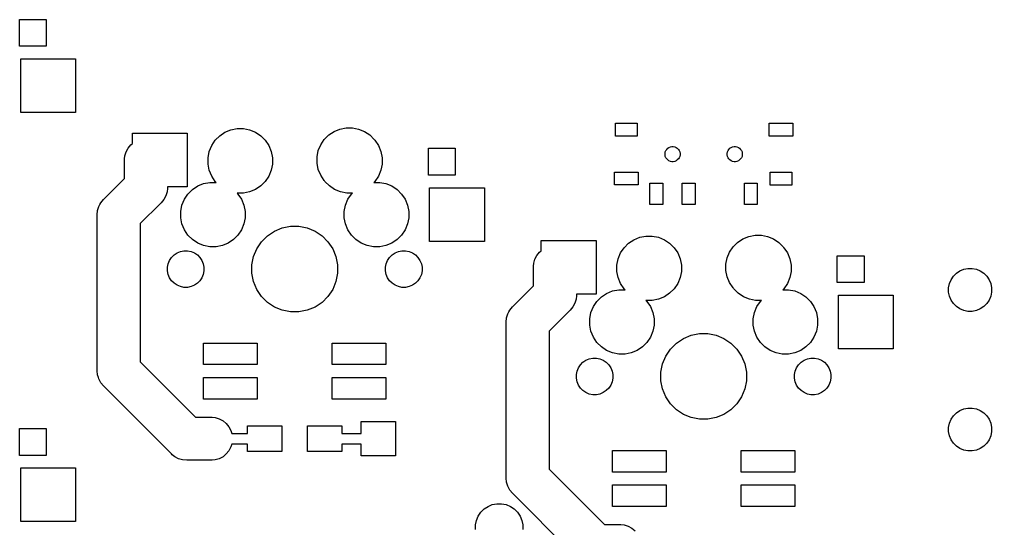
# Model space of a CAD drawing. Extents: x -9 to 124, y -88 to 15.
# Drawn here: x 63.38 to 108.66, y -10.08 to 13.62 of the extents above; entities that cross this region are included whole.
import ezdxf

# ---------------------------------------------------------------- set-up
doc = ezdxf.new("R2010")
doc.units = 0
doc.layers.add('BLACK', color=7, linetype='CONTINUOUS')

msp = doc.modelspace()

# ---------------------------------------------------------------- linework, layer by layer
at = {"layer": 'BLACK', "linetype": 'CONTINUOUS'}
for p, q in [((63.375, 12.375), (63.375, 13.625)), ((63.375, 13.625), (64.625, 13.625)), ((64.625, 13.625), (64.625, 12.375)), ((64.625, 12.375), (63.375, 12.375)), ((63.435, 9.29), (63.435, 11.79)), ((63.435, 11.79), (65.985, 11.79)), ((65.985, 11.79), (65.985, 9.29)), ((65.985, 9.29), (63.435, 9.29)), ((91.15, 8.195), (91.15, 8.795)), ((91.15, 8.795), (92.15, 8.795)), ((92.15, 8.795), (92.15, 8.195)), ((98.3, 8.195), (98.3, 8.795)), ((98.3, 8.795), (99.4, 8.795)), ((99.4, 8.795), (99.4, 8.195)), ((68.635, 7.85251), (68.635, 8.33)), ((68.635, 8.33), (71.185, 8.33)), ((71.185, 8.33), (71.185, 5.83)), ((72.4949, 7.99619), (72.7038, 8.20513)), ((72.7038, 8.20513), (72.9495, 8.36928)), ((72.9495, 8.36928), (73.2225, 8.48236)), ((73.2225, 8.48236), (73.5123, 8.54)), ((73.5123, 8.54), (73.8077, 8.54)), ((73.8077, 8.54), (74.0975, 8.48236)), ((74.0975, 8.48236), (74.3705, 8.36928)), ((74.3705, 8.36928), (74.6162, 8.20513)), ((74.6162, 8.20513), (74.8251, 7.99619)), ((77.5749, 8.03619), (77.7838, 8.24513)), ((77.7838, 8.24513), (78.0295, 8.40928)), ((78.0295, 8.40928), (78.3025, 8.52236)), ((78.3025, 8.52236), (78.5923, 8.58)), ((78.5923, 8.58), (78.8877, 8.58)), ((78.8877, 8.58), (79.1775, 8.52236)), ((79.1775, 8.52236), (79.4505, 8.40928)), ((79.4505, 8.40928), (79.6962, 8.24513)), ((79.6962, 8.24513), (79.9051, 8.03619)), ((92.15, 8.195), (91.15, 8.195)), ((99.4, 8.195), (98.3, 8.195)), ((68.4345, 7.63826), (68.5595, 7.79053)), ((68.5595, 7.79053), (68.635, 7.85251)), ((72.2176, 7.47753), (72.3307, 7.75052)), ((72.3307, 7.75052), (72.4949, 7.99619)), ((74.8251, 7.99619), (74.9893, 7.75052)), ((74.9893, 7.75052), (75.1024, 7.47753)), ((77.2976, 7.51753), (77.4107, 7.79052)), ((77.4107, 7.79052), (77.5749, 8.03619)), ((79.9051, 8.03619), (79.9253, 8.00606)), ((79.9253, 8.00606), (79.9351, 7.99619)), ((79.9351, 7.99619), (80.0993, 7.75052)), ((80.0993, 7.75052), (80.2124, 7.47753)), ((93.6979, 7.68855), (93.7655, 7.702)), ((93.7655, 7.702), (93.8345, 7.702)), ((93.8345, 7.702), (93.9021, 7.68855)), ((96.5979, 7.68855), (96.6655, 7.702)), ((96.6655, 7.702), (96.7345, 7.702)), ((96.7345, 7.702), (96.8021, 7.68855)), ((68.27, 7.12912), (68.2845, 7.27603)), ((68.2845, 7.27603), (68.3417, 7.46453)), ((68.3417, 7.46453), (68.4345, 7.63826)), ((72.16, 7.18774), (72.2176, 7.47753)), ((75.1024, 7.47753), (75.16, 7.18774)), ((77.24, 7.22774), (77.2976, 7.51753)), ((80.2124, 7.47753), (80.27, 7.18774)), ((82.425, 6.375), (82.425, 7.625)), ((82.425, 7.625), (83.675, 7.625)), ((83.675, 7.625), (83.675, 6.375)), ((93.45, 7.38647), (93.4634, 7.45409)), ((93.45, 7.31753), (93.45, 7.38647)), ((93.4634, 7.24991), (93.45, 7.31753)), ((93.4634, 7.45409), (93.4898, 7.51779)), ((93.4898, 7.18621), (93.4634, 7.24991)), ((93.4898, 7.51779), (93.5281, 7.57511)), ((93.5281, 7.57511), (93.5769, 7.62386)), ((93.5769, 7.62386), (93.6342, 7.66217)), ((93.6342, 7.66217), (93.6979, 7.68855)), ((93.9021, 7.68855), (93.9658, 7.66217)), ((93.9658, 7.66217), (94.0231, 7.62386)), ((94.0231, 7.62386), (94.0719, 7.57511)), ((94.0719, 7.57511), (94.1102, 7.51779)), ((94.1102, 7.51779), (94.1365, 7.45409)), ((94.1365, 7.24991), (94.1102, 7.18621)), ((94.1365, 7.45409), (94.15, 7.38647)), ((94.15, 7.31753), (94.1365, 7.24991)), ((94.15, 7.38647), (94.15, 7.31753)), ((96.35, 7.38647), (96.3635, 7.45409)), ((96.35, 7.31753), (96.35, 7.38647)), ((96.3635, 7.24991), (96.35, 7.31753)), ((96.3635, 7.45409), (96.3898, 7.51779)), ((96.3898, 7.18621), (96.3635, 7.24991)), ((96.3898, 7.51779), (96.4281, 7.57511)), ((96.4281, 7.57511), (96.4769, 7.62386)), ((96.4769, 7.62386), (96.5342, 7.66217)), ((96.5342, 7.66217), (96.5979, 7.68855)), ((96.8021, 7.68855), (96.8658, 7.66217)), ((96.8658, 7.66217), (96.9231, 7.62386)), ((96.9231, 7.62386), (96.9719, 7.57511)), ((96.9719, 7.57511), (97.0102, 7.51779)), ((97.0102, 7.51779), (97.0365, 7.45409)), ((97.0365, 7.24991), (97.0102, 7.18621)), ((97.0365, 7.45409), (97.05, 7.38647)), ((97.05, 7.31753), (97.0365, 7.24991)), ((97.05, 7.38647), (97.05, 7.31753)), ((68.27, 6.21421), (68.27, 7.12912)), ((72.16, 6.89226), (72.16, 7.18774)), ((72.2176, 6.60247), (72.16, 6.89226)), ((75.16, 6.89226), (75.1024, 6.60247)), ((75.16, 7.18774), (75.16, 6.89226)), ((77.24, 6.93226), (77.24, 7.22774)), ((77.2976, 6.64247), (77.24, 6.93226)), ((80.27, 6.89226), (80.2124, 6.60247)), ((80.27, 7.18774), (80.27, 6.89226)), ((93.5281, 7.12889), (93.4898, 7.18621)), ((93.5769, 7.08014), (93.5281, 7.12889)), ((93.6342, 7.04183), (93.5769, 7.08014)), ((93.6979, 7.01545), (93.6342, 7.04183)), ((93.7655, 7.002), (93.6979, 7.01545)), ((93.8345, 7.002), (93.7655, 7.002)), ((93.9021, 7.01545), (93.8345, 7.002)), ((93.9658, 7.04183), (93.9021, 7.01545)), ((94.0231, 7.08014), (93.9658, 7.04183)), ((94.0719, 7.12889), (94.0231, 7.08014)), ((94.1102, 7.18621), (94.0719, 7.12889)), ((96.4281, 7.12889), (96.3898, 7.18621)), ((96.4769, 7.08014), (96.4281, 7.12889)), ((96.5342, 7.04183), (96.4769, 7.08014)), ((96.5979, 7.01545), (96.5342, 7.04183)), ((96.6655, 7.002), (96.5979, 7.01545)), ((96.7345, 7.002), (96.6655, 7.002)), ((96.8021, 7.01545), (96.7345, 7.002)), ((96.8658, 7.04183), (96.8021, 7.01545)), ((96.9231, 7.08014), (96.8658, 7.04183)), ((96.9719, 7.12889), (96.9231, 7.08014)), ((97.0102, 7.18621), (96.9719, 7.12889)), ((72.3307, 6.32948), (72.2176, 6.60247)), ((75.1024, 6.60247), (74.9893, 6.32948)), ((77.4107, 6.36948), (77.2976, 6.64247)), ((77.5749, 6.12381), (77.4107, 6.36948)), ((80.2124, 6.60247), (80.0993, 6.32948)), ((83.675, 6.375), (82.425, 6.375)), ((91.1, 5.919), (91.1, 6.519)), ((91.1, 6.519), (92.2, 6.519)), ((92.2, 6.519), (92.2, 5.919)), ((98.35, 5.909), (98.35, 6.509)), ((98.35, 6.509), (99.35, 6.509)), ((99.35, 6.509), (99.35, 5.909)), ((67.3276, 5.27184), (68.27, 6.21421)), ((71.6795, 5.86928), (71.9525, 5.98236)), ((71.9525, 5.98236), (72.2423, 6.04)), ((72.2423, 6.04), (72.5377, 6.04)), ((72.4949, 6.08381), (72.3307, 6.32948)), ((72.5389, 6.03977), (72.4949, 6.08381)), ((72.5377, 6.04), (72.5389, 6.03977)), ((74.8251, 6.08381), (74.6162, 5.87487)), ((74.9893, 6.32948), (74.8251, 6.08381)), ((77.5847, 6.11394), (77.5749, 6.12381)), ((77.6049, 6.08381), (77.5847, 6.11394)), ((77.8138, 5.87487), (77.6049, 6.08381)), ((79.9351, 6.08381), (79.8913, 6.04)), ((79.8913, 6.04), (80.1577, 6.04)), ((80.0993, 6.32948), (79.9351, 6.08381)), ((80.1577, 6.04), (80.4475, 5.98236)), ((80.4475, 5.98236), (80.7205, 5.86928)), ((92.2, 5.919), (91.1, 5.919)), ((92.75, 5.002), (92.75, 6.002)), ((92.75, 6.002), (93.35, 6.002)), ((93.35, 6.002), (93.35, 5.002)), ((94.25, 5.002), (94.25, 6.002)), ((94.25, 6.002), (94.85, 6.002)), ((94.85, 6.002), (94.85, 5.002)), ((97.15, 5.002), (97.15, 6.002)), ((97.15, 6.002), (97.75, 6.002)), ((97.75, 6.002), (97.75, 5.002)), ((99.35, 5.909), (98.35, 5.909)), ((70.2555, 5.60397), (70.1983, 5.41547)), ((70.27, 5.75088), (70.2555, 5.60397)), ((70.2748, 5.8), (70.27, 5.75088)), ((70.27, 5.75088), (70.27, 5.75088)), ((71.185, 5.83), (70.2719, 5.83)), ((70.2719, 5.83), (70.2748, 5.8)), ((71.0607, 5.25052), (71.2249, 5.49619)), ((71.2249, 5.49619), (71.4338, 5.70513)), ((71.4338, 5.70513), (71.6795, 5.86928)), ((73.5123, 5.54), (73.5111, 5.54023)), ((73.5111, 5.54023), (73.5551, 5.49619)), ((73.8077, 5.54), (73.5123, 5.54)), ((73.5551, 5.49619), (73.7193, 5.25052)), ((74.0975, 5.59764), (73.8077, 5.54)), ((74.3705, 5.71072), (74.0975, 5.59764)), ((74.6162, 5.87487), (74.3705, 5.71072)), ((78.0595, 5.71072), (77.8138, 5.87487)), ((78.3325, 5.59764), (78.0595, 5.71072)), ((78.6223, 5.54), (78.3325, 5.59764)), ((78.8887, 5.54), (78.6223, 5.54)), ((78.6807, 5.25052), (78.8449, 5.49619)), ((78.8449, 5.49619), (78.8887, 5.54)), ((80.7205, 5.86928), (80.9662, 5.70513)), ((80.9662, 5.70513), (81.1751, 5.49619)), ((81.1751, 5.49619), (81.3393, 5.25052)), ((82.485, 3.29), (82.485, 5.79)), ((82.485, 5.79), (85.035, 5.79)), ((85.035, 5.79), (85.035, 3.29)), ((67.0717, 4.91453), (67.1184, 5.002)), ((67.1184, 5.002), (67.1645, 5.08826)), ((67.1645, 5.08826), (67.2895, 5.24053)), ((67.2895, 5.24053), (67.3276, 5.27184)), ((69.9424, 5.05816), (69, 4.11579)), ((69.9805, 5.08947), (69.9424, 5.05816)), ((70.1055, 5.24174), (69.9805, 5.08947)), ((70.1983, 5.41547), (70.1055, 5.24174)), ((70.9476, 4.97753), (71.0607, 5.25052)), ((73.7193, 5.25052), (73.8324, 4.97753)), ((78.5676, 4.97753), (78.6807, 5.25052)), ((81.3393, 5.25052), (81.4524, 4.97753)), ((93.35, 5.002), (92.75, 5.002)), ((94.85, 5.002), (94.25, 5.002)), ((97.75, 5.002), (97.15, 5.002)), ((66.9952, 4.53), (67.0145, 4.72603)), ((67, 4.48087), (66.9952, 4.53)), ((67.0145, 4.72603), (67.0717, 4.91453)), ((70.89, 4.68774), (70.9476, 4.97753)), ((70.89, 4.39226), (70.89, 4.68774)), ((73.8324, 4.97753), (73.89, 4.68774)), ((73.89, 4.68774), (73.89, 4.39226)), ((78.51, 4.68774), (78.5676, 4.97753)), ((78.51, 4.39226), (78.51, 4.68774)), ((81.4524, 4.97753), (81.51, 4.68774)), ((81.51, 4.68774), (81.51, 4.39226)), ((67, 1.85588), (67, 4.48087)), ((69, 4.11579), (69, -2.31716)), ((70.9476, 4.10247), (70.89, 4.39226)), ((71.0607, 3.82948), (70.9476, 4.10247)), ((73.8324, 4.10247), (73.7193, 3.82948)), ((73.89, 4.39226), (73.8324, 4.10247)), ((78.5676, 4.10247), (78.51, 4.39226)), ((78.6807, 3.82948), (78.5676, 4.10247)), ((81.4524, 4.10247), (81.3393, 3.82948)), ((81.51, 4.39226), (81.4524, 4.10247)), ((71.2249, 3.58381), (71.0607, 3.82948)), ((73.7193, 3.82948), (73.5551, 3.58381)), ((74.929, 3.54876), (75.2555, 3.76697)), ((75.2555, 3.76697), (75.6184, 3.91728)), ((75.6184, 3.91728), (76.0036, 3.9939)), ((76.0036, 3.9939), (76.3964, 3.9939)), ((76.3964, 3.9939), (76.7816, 3.91728)), ((76.7816, 3.91728), (77.1445, 3.76697)), ((77.1445, 3.76697), (77.471, 3.54876)), ((78.8449, 3.58381), (78.6807, 3.82948)), ((81.3393, 3.82948), (81.1751, 3.58381)), ((71.4338, 3.37487), (71.2249, 3.58381)), ((71.6795, 3.21072), (71.4338, 3.37487)), ((71.9525, 3.09764), (71.6795, 3.21072)), ((73.1005, 3.21072), (72.8275, 3.09764)), ((73.3462, 3.37487), (73.1005, 3.21072)), ((73.5551, 3.58381), (73.3462, 3.37487)), ((74.433, 2.94447), (74.6512, 3.27104)), ((74.6512, 3.27104), (74.929, 3.54876)), ((77.471, 3.54876), (77.7488, 3.27104)), ((77.7488, 3.27104), (77.967, 2.94447)), ((79.0538, 3.37487), (78.8449, 3.58381)), ((79.2995, 3.21072), (79.0538, 3.37487)), ((79.5725, 3.09764), (79.2995, 3.21072)), ((80.7205, 3.21072), (80.4475, 3.09764)), ((80.9662, 3.37487), (80.7205, 3.21072)), ((81.1751, 3.58381), (80.9662, 3.37487)), ((85.035, 3.29), (82.485, 3.29)), ((87.685, 2.85251), (87.685, 3.33)), ((87.685, 3.33), (90.235, 3.33)), ((90.235, 3.33), (90.235, 0.83)), ((91.5449, 2.99619), (91.7538, 3.20513)), ((91.7538, 3.20513), (91.9995, 3.36928)), ((91.9995, 3.36928), (92.2725, 3.48236)), ((92.2725, 3.48236), (92.5623, 3.54)), ((92.5623, 3.54), (92.8577, 3.54)), ((92.8577, 3.54), (93.1475, 3.48236)), ((93.1475, 3.48236), (93.4205, 3.36928)), ((93.4205, 3.36928), (93.6662, 3.20513)), ((93.6662, 3.20513), (93.8751, 2.99619)), ((96.6249, 3.03619), (96.8338, 3.24513)), ((96.8338, 3.24513), (97.0795, 3.40928)), ((97.0795, 3.40928), (97.3525, 3.52236)), ((97.3525, 3.52236), (97.6423, 3.58)), ((97.6423, 3.58), (97.9377, 3.58)), ((97.9377, 3.58), (98.2275, 3.52236)), ((98.2275, 3.52236), (98.5005, 3.40928)), ((98.5005, 3.40928), (98.7462, 3.24513)), ((98.7462, 3.24513), (98.9551, 3.03619)), ((70.5776, 2.66094), (70.7169, 2.75406)), ((70.7169, 2.75406), (70.8718, 2.8182)), ((70.8718, 2.8182), (71.0362, 2.8509)), ((71.0362, 2.8509), (71.2038, 2.8509)), ((71.2038, 2.8509), (71.3682, 2.8182)), ((71.3682, 2.8182), (71.5231, 2.75406)), ((71.5231, 2.75406), (71.6624, 2.66094)), ((72.2423, 3.04), (71.9525, 3.09764)), ((72.5377, 3.04), (72.2423, 3.04)), ((72.8275, 3.09764), (72.5377, 3.04)), ((74.2827, 2.5816), (74.433, 2.94447)), ((77.967, 2.94447), (78.1173, 2.5816)), ((79.8623, 3.04), (79.5725, 3.09764)), ((80.1577, 3.04), (79.8623, 3.04)), ((80.4475, 3.09764), (80.1577, 3.04)), ((80.7376, 2.66094), (80.8769, 2.75406)), ((80.8769, 2.75406), (81.0318, 2.8182)), ((81.0318, 2.8182), (81.1962, 2.8509)), ((81.1962, 2.8509), (81.3638, 2.8509)), ((81.3638, 2.8509), (81.5282, 2.8182)), ((81.5282, 2.8182), (81.6831, 2.75406)), ((81.6831, 2.75406), (81.8224, 2.66094)), ((87.4845, 2.63826), (87.6095, 2.79053)), ((87.6095, 2.79053), (87.685, 2.85251)), ((91.2676, 2.47753), (91.3807, 2.75052)), ((91.3807, 2.75052), (91.5449, 2.99619)), ((93.8751, 2.99619), (94.0393, 2.75052)), ((94.0393, 2.75052), (94.1524, 2.47753)), ((96.3476, 2.51753), (96.4607, 2.79052)), ((96.4607, 2.79052), (96.6249, 3.03619)), ((98.9551, 3.03619), (98.9753, 3.00606)), ((98.9753, 3.00606), (98.9851, 2.99619)), ((98.9851, 2.99619), (99.1493, 2.75052)), ((99.1493, 2.75052), (99.2624, 2.47753)), ((70.3018, 2.2482), (70.3659, 2.40305)), ((70.3659, 2.40305), (70.4591, 2.54242)), ((70.4591, 2.54242), (70.5776, 2.66094)), ((71.6624, 2.66094), (71.7809, 2.54242)), ((71.7809, 2.54242), (71.8741, 2.40305)), ((71.8741, 2.40305), (71.9382, 2.2482)), ((74.2061, 2.19638), (74.2827, 2.5816)), ((78.1173, 2.5816), (78.1939, 2.19638)), ((80.4618, 2.2482), (80.5259, 2.40305)), ((80.5259, 2.40305), (80.6191, 2.54242)), ((80.6191, 2.54242), (80.7376, 2.66094)), ((81.8224, 2.66094), (81.9409, 2.54242)), ((81.9409, 2.54242), (82.0341, 2.40305)), ((82.0341, 2.40305), (82.0982, 2.2482)), ((87.32, 2.12912), (87.3345, 2.27603)), ((87.3345, 2.27603), (87.3917, 2.46453)), ((87.3917, 2.46453), (87.4845, 2.63826)), ((91.21, 2.18774), (91.2676, 2.47753)), ((94.1524, 2.47753), (94.21, 2.18774)), ((96.29, 2.22774), (96.3476, 2.51753)), ((99.2624, 2.47753), (99.32, 2.18774)), ((101.475, 1.375), (101.475, 2.625)), ((101.475, 2.625), (102.725, 2.625)), ((102.725, 2.625), (102.725, 1.375)), ((67, 1.85587), (67, 1.85588)), ((67, -2.68225), (67, 1.85587)), ((70.2691, 2.08381), (70.3018, 2.2482)), ((70.2691, 1.91619), (70.2691, 2.08381)), ((70.3018, 1.7518), (70.2691, 1.91619)), ((71.9382, 2.2482), (71.9709, 2.08381)), ((71.9709, 1.91619), (71.9382, 1.7518)), ((71.9709, 2.08381), (71.9709, 1.91619)), ((74.2061, 1.80362), (74.2061, 2.19638)), ((78.1939, 2.19638), (78.1939, 1.80362)), ((80.4291, 2.08381), (80.4618, 2.2482)), ((80.4291, 1.91619), (80.4291, 2.08381)), ((80.4618, 1.7518), (80.4291, 1.91619)), ((82.0982, 2.2482), (82.1309, 2.08381)), ((82.1309, 1.91619), (82.0982, 1.7518)), ((82.1309, 2.08381), (82.1309, 1.91619)), ((87.32, 1.21421), (87.32, 2.12912)), ((91.21, 1.89226), (91.21, 2.18774)), ((91.2676, 1.60247), (91.21, 1.89226)), ((94.21, 1.89226), (94.1524, 1.60247)), ((94.21, 2.18774), (94.21, 1.89226)), ((96.29, 1.93226), (96.29, 2.22774)), ((96.3476, 1.64247), (96.29, 1.93226)), ((99.32, 1.89226), (99.2624, 1.60247)), ((99.32, 2.18774), (99.32, 1.89226)), ((107.025, 1.80675), (107.188, 1.91619)), ((107.188, 1.91619), (107.37, 1.99157)), ((107.37, 1.99157), (107.564, 2.03)), ((107.564, 2.03), (107.76, 2.03)), ((107.76, 2.03), (107.954, 1.99157)), ((107.954, 1.99157), (108.136, 1.91619)), ((108.136, 1.91619), (108.299, 1.80675)), ((70.3659, 1.59695), (70.3018, 1.7518)), ((70.4591, 1.45758), (70.3659, 1.59695)), ((70.5776, 1.33906), (70.4591, 1.45758)), ((71.7809, 1.45758), (71.6624, 1.33906)), ((71.8741, 1.59695), (71.7809, 1.45758)), ((71.9382, 1.7518), (71.8741, 1.59695)), ((74.2827, 1.4184), (74.2061, 1.80362)), ((74.433, 1.05553), (74.2827, 1.4184)), ((78.1173, 1.4184), (77.967, 1.05553)), ((78.1939, 1.80362), (78.1173, 1.4184)), ((80.5259, 1.59695), (80.4618, 1.7518)), ((80.6191, 1.45758), (80.5259, 1.59695)), ((80.7376, 1.33906), (80.6191, 1.45758)), ((81.9409, 1.45758), (81.8224, 1.33906)), ((82.0341, 1.59695), (81.9409, 1.45758)), ((82.0982, 1.7518), (82.0341, 1.59695)), ((91.3807, 1.32948), (91.2676, 1.60247)), ((94.1524, 1.60247), (94.0393, 1.32948)), ((96.4607, 1.36948), (96.3476, 1.64247)), ((96.6249, 1.12381), (96.4607, 1.36948)), ((99.2624, 1.60247), (99.1493, 1.32948)), ((102.725, 1.375), (101.475, 1.375)), ((106.7, 1.32169), (106.776, 1.50368)), ((106.776, 1.50368), (106.885, 1.66746)), ((106.885, 1.66746), (107.025, 1.80675)), ((108.299, 1.80675), (108.439, 1.66746)), ((108.439, 1.66746), (108.548, 1.50368)), ((108.548, 1.50368), (108.624, 1.32169)), ((70.7169, 1.24594), (70.5776, 1.33906)), ((70.8718, 1.1818), (70.7169, 1.24594)), ((71.0362, 1.1491), (70.8718, 1.1818)), ((71.2038, 1.1491), (71.0362, 1.1491)), ((71.3682, 1.1818), (71.2038, 1.1491)), ((71.5231, 1.24594), (71.3682, 1.1818)), ((71.6624, 1.33906), (71.5231, 1.24594)), ((74.6512, 0.72896), (74.433, 1.05553)), ((77.967, 1.05553), (77.7488, 0.72896)), ((80.8769, 1.24594), (80.7376, 1.33906)), ((81.0318, 1.1818), (80.8769, 1.24594)), ((81.1962, 1.1491), (81.0318, 1.1818)), ((81.3638, 1.1491), (81.1962, 1.1491)), ((81.5282, 1.1818), (81.3638, 1.1491)), ((81.6831, 1.24594), (81.5282, 1.1818)), ((81.8224, 1.33906), (81.6831, 1.24594)), ((86.3776, 0.27184), (87.32, 1.21421)), ((90.7295, 0.86928), (91.0025, 0.98236)), ((91.0025, 0.98236), (91.2923, 1.04)), ((91.2923, 1.04), (91.5877, 1.04)), ((91.5449, 1.08381), (91.3807, 1.32948)), ((91.5889, 1.03977), (91.5449, 1.08381)), ((91.5877, 1.04), (91.5889, 1.03977)), ((93.8751, 1.08381), (93.6662, 0.87487)), ((94.0393, 1.32948), (93.8751, 1.08381)), ((96.6347, 1.11394), (96.6249, 1.12381)), ((96.6549, 1.08381), (96.6347, 1.11394)), ((96.8638, 0.87487), (96.6549, 1.08381)), ((98.9851, 1.08381), (98.9413, 1.04)), ((98.9413, 1.04), (99.2077, 1.04)), ((99.1493, 1.32948), (98.9851, 1.08381)), ((99.2077, 1.04), (99.4975, 0.98236)), ((99.4975, 0.98236), (99.7705, 0.86928)), ((106.662, 1.12849), (106.7, 1.32169)), ((106.662, 0.93151), (106.662, 1.12849)), ((106.7, 0.73831), (106.662, 0.93151)), ((108.624, 1.32169), (108.662, 1.12849)), ((108.662, 0.93151), (108.624, 0.73831)), ((108.662, 1.12849), (108.662, 0.93151)), ((74.929, 0.45124), (74.6512, 0.72896)), ((77.7488, 0.72896), (77.471, 0.45124)), ((89.3055, 0.60397), (89.2483, 0.41546)), ((89.32, 0.75088), (89.3055, 0.60397)), ((89.3248, 0.8), (89.32, 0.75088)), ((89.32, 0.75088), (89.32, 0.75088)), ((90.235, 0.83), (89.3219, 0.83)), ((89.3219, 0.83), (89.3248, 0.8)), ((90.1107, 0.25052), (90.2749, 0.49619)), ((90.2749, 0.49619), (90.4838, 0.70513)), ((90.4838, 0.70513), (90.7295, 0.86928)), ((92.5623, 0.54), (92.5611, 0.54023)), ((92.5611, 0.54023), (92.6051, 0.49619)), ((92.8577, 0.54), (92.5623, 0.54)), ((92.6051, 0.49619), (92.7693, 0.25052)), ((93.1475, 0.59764), (92.8577, 0.54)), ((93.4205, 0.71072), (93.1475, 0.59764)), ((93.6662, 0.87487), (93.4205, 0.71072)), ((97.1095, 0.71072), (96.8638, 0.87487)), ((97.3825, 0.59764), (97.1095, 0.71072)), ((97.6723, 0.54), (97.3825, 0.59764)), ((97.9387, 0.54), (97.6723, 0.54)), ((97.7307, 0.25052), (97.8949, 0.49619)), ((97.8949, 0.49619), (97.9387, 0.54)), ((99.7705, 0.86928), (100.016, 0.70513)), ((100.016, 0.70513), (100.225, 0.49619)), ((100.225, 0.49619), (100.389, 0.25052)), ((101.535, -1.71), (101.535, 0.79)), ((101.535, 0.79), (104.085, 0.79)), ((104.085, 0.79), (104.085, -1.71)), ((106.776, 0.55632), (106.7, 0.73831)), ((106.885, 0.39254), (106.776, 0.55632)), ((108.548, 0.55632), (108.439, 0.39254)), ((108.624, 0.73831), (108.548, 0.55632)), ((75.2555, 0.23303), (74.929, 0.45124)), ((75.6184, 0.08272), (75.2555, 0.23303)), ((76.0036, 0.0061), (75.6184, 0.08272)), ((76.3964, 0.0061), (76.0036, 0.0061)), ((76.7816, 0.08272), (76.3964, 0.0061)), ((77.1445, 0.23303), (76.7816, 0.08272)), ((77.471, 0.45124), (77.1445, 0.23303)), ((86.1217, -0.08547), (86.1706, 0.0061)), ((86.1706, 0.0061), (86.2145, 0.08826)), ((86.2145, 0.08826), (86.3395, 0.24053)), ((86.3395, 0.24053), (86.3776, 0.27184)), ((88.9924, 0.05815), (88.05, -0.88421)), ((89.0305, 0.08947), (88.9924, 0.05815)), ((89.1555, 0.24174), (89.0305, 0.08947)), ((89.2483, 0.41546), (89.1555, 0.24174)), ((89.9976, -0.02247), (90.1107, 0.25052)), ((92.7693, 0.25052), (92.8824, -0.02247)), ((97.6176, -0.02247), (97.7307, 0.25052)), ((100.389, 0.25052), (100.502, -0.02247)), ((107.025, 0.25325), (106.885, 0.39254)), ((107.188, 0.14381), (107.025, 0.25325)), ((107.37, 0.06843), (107.188, 0.14381)), ((107.564, 0.03), (107.37, 0.06843)), ((107.76, 0.03), (107.564, 0.03)), ((107.954, 0.06843), (107.76, 0.03)), ((108.136, 0.14381), (107.954, 0.06843)), ((108.299, 0.25325), (108.136, 0.14381)), ((108.439, 0.39254), (108.299, 0.25325)), ((86.0452, -0.47), (86.0645, -0.27397)), ((86.0645, -0.27397), (86.1217, -0.08547)), ((89.94, -0.31226), (89.9976, -0.02247)), ((89.94, -0.60774), (89.94, -0.31226)), ((92.8824, -0.02247), (92.94, -0.31226)), ((92.94, -0.31226), (92.94, -0.60774)), ((97.56, -0.31226), (97.6176, -0.02247)), ((97.56, -0.60774), (97.56, -0.31226)), ((100.502, -0.02247), (100.56, -0.31226)), ((100.56, -0.31226), (100.56, -0.60774)), ((86.05, -0.51913), (86.0452, -0.47)), ((86.05, -3.14412), (86.05, -0.51913)), ((88.05, -0.88421), (88.05, -7.31716)), ((89.9976, -0.89753), (89.94, -0.60774)), ((90.1107, -1.17052), (89.9976, -0.89753)), ((92.8824, -0.89753), (92.7693, -1.17052)), ((92.94, -0.60774), (92.8824, -0.89753)), ((97.6176, -0.89753), (97.56, -0.60774)), ((97.7307, -1.17052), (97.6176, -0.89753)), ((100.502, -0.89753), (100.389, -1.17052)), ((100.56, -0.60774), (100.502, -0.89753)), ((90.2749, -1.41619), (90.1107, -1.17052)), ((92.7693, -1.17052), (92.6051, -1.41619)), ((93.979, -1.45124), (94.3055, -1.23303)), ((94.3055, -1.23303), (94.6684, -1.08272)), ((94.6684, -1.08272), (95.0536, -1.0061)), ((95.0536, -1.0061), (95.4464, -1.0061)), ((95.4464, -1.0061), (95.8316, -1.08272)), ((95.8316, -1.08272), (96.1945, -1.23303)), ((96.1945, -1.23303), (96.521, -1.45124)), ((97.8949, -1.41619), (97.7307, -1.17052)), ((100.389, -1.17052), (100.225, -1.41619)), ((71.95, -2.45), (71.95, -1.45)), ((71.95, -1.45), (74.45, -1.45)), ((74.45, -1.45), (74.45, -2.45)), ((77.95, -2.45), (77.95, -1.45)), ((77.95, -1.45), (80.45, -1.45)), ((80.45, -1.45), (80.45, -2.45)), ((90.4838, -1.62513), (90.2749, -1.41619)), ((90.7295, -1.78928), (90.4838, -1.62513)), ((91.0025, -1.90236), (90.7295, -1.78928)), ((92.1505, -1.78928), (91.8775, -1.90236)), ((92.3962, -1.62513), (92.1505, -1.78928)), ((92.6051, -1.41619), (92.3962, -1.62513)), ((93.483, -2.05553), (93.7012, -1.72896)), ((93.7012, -1.72896), (93.979, -1.45124)), ((96.521, -1.45124), (96.7988, -1.72896)), ((96.7988, -1.72896), (97.017, -2.05553)), ((98.1038, -1.62513), (97.8949, -1.41619)), ((98.3495, -1.78928), (98.1038, -1.62513)), ((98.6225, -1.90236), (98.3495, -1.78928)), ((99.7705, -1.78928), (99.4975, -1.90236)), ((100.016, -1.62513), (99.7705, -1.78928)), ((100.225, -1.41619), (100.016, -1.62513)), ((104.085, -1.71), (101.535, -1.71)), ((89.6276, -2.33906), (89.7669, -2.24594)), ((89.7669, -2.24594), (89.9218, -2.1818)), ((89.9218, -2.1818), (90.0862, -2.1491)), ((90.0862, -2.1491), (90.2538, -2.1491)), ((90.2538, -2.1491), (90.4182, -2.1818)), ((90.4182, -2.1818), (90.5731, -2.24594)), ((90.5731, -2.24594), (90.7124, -2.33906)), ((91.2923, -1.96), (91.0025, -1.90236)), ((91.5877, -1.96), (91.2923, -1.96)), ((91.8775, -1.90236), (91.5877, -1.96)), ((93.3327, -2.4184), (93.483, -2.05553)), ((97.017, -2.05553), (97.1673, -2.4184)), ((98.9123, -1.96), (98.6225, -1.90236)), ((99.2077, -1.96), (98.9123, -1.96)), ((99.4975, -1.90236), (99.2077, -1.96)), ((99.7876, -2.33906), (99.9269, -2.24594)), ((99.9269, -2.24594), (100.082, -2.1818)), ((100.082, -2.1818), (100.246, -2.1491)), ((100.246, -2.1491), (100.414, -2.1491)), ((100.414, -2.1491), (100.578, -2.1818)), ((100.578, -2.1818), (100.733, -2.24594)), ((100.733, -2.24594), (100.872, -2.33906)), ((66.9952, -2.73137), (67, -2.68225)), ((69, -2.31716), (71.5828, -4.9)), ((74.45, -2.45), (71.95, -2.45)), ((80.45, -2.45), (77.95, -2.45)), ((89.3518, -2.7518), (89.4159, -2.59695)), ((89.4159, -2.59695), (89.5091, -2.45758)), ((89.5091, -2.45758), (89.6276, -2.33906)), ((90.7124, -2.33906), (90.8309, -2.45758)), ((90.8309, -2.45758), (90.9241, -2.59695)), ((90.9241, -2.59695), (90.9882, -2.7518)), ((93.2561, -2.80362), (93.3327, -2.4184)), ((97.1673, -2.4184), (97.2439, -2.80362)), ((99.5118, -2.7518), (99.5759, -2.59695)), ((99.5759, -2.59695), (99.6691, -2.45758)), ((99.6691, -2.45758), (99.7876, -2.33906)), ((100.872, -2.33906), (100.991, -2.45758)), ((100.991, -2.45758), (101.084, -2.59695)), ((101.084, -2.59695), (101.148, -2.7518)), ((67.0145, -2.9274), (66.9952, -2.73137)), ((67.0517, -3.05), (67.0145, -2.9274)), ((67.0717, -3.1159), (67.0517, -3.05)), ((67.1645, -3.28963), (67.0717, -3.1159)), ((71.95, -4.05), (71.95, -3.05)), ((71.95, -3.05), (74.45, -3.05)), ((74.45, -3.05), (74.45, -4.05)), ((77.95, -4.05), (77.95, -3.05)), ((77.95, -3.05), (80.45, -3.05)), ((80.45, -3.05), (80.45, -4.05)), ((86.05, -3.14413), (86.05, -3.14412)), ((86.05, -7.68225), (86.05, -3.14413)), ((89.3191, -2.91619), (89.3518, -2.7518)), ((89.3191, -3.08381), (89.3191, -2.91619)), ((89.3518, -3.2482), (89.3191, -3.08381)), ((90.9882, -2.7518), (91.0209, -2.91619)), ((91.0209, -3.08381), (90.9882, -3.2482)), ((91.0209, -2.91619), (91.0209, -3.08381)), ((93.2561, -3.19638), (93.2561, -2.80362)), ((97.2439, -2.80362), (97.2439, -3.19638)), ((99.4791, -2.91619), (99.5118, -2.7518)), ((99.4791, -3.08381), (99.4791, -2.91619)), ((99.5118, -3.2482), (99.4791, -3.08381)), ((101.148, -2.7518), (101.181, -2.91619)), ((101.181, -3.08381), (101.148, -3.2482)), ((101.181, -2.91619), (101.181, -3.08381)), ((67.2895, -3.4419), (67.1645, -3.28963)), ((67.3276, -3.47322), (67.2895, -3.4419)), ((70.4268, -6.57237), (67.3276, -3.47322)), ((89.4159, -3.40305), (89.3518, -3.2482)), ((89.5091, -3.54242), (89.4159, -3.40305)), ((89.6276, -3.66094), (89.5091, -3.54242)), ((90.8309, -3.54242), (90.7124, -3.66094)), ((90.9241, -3.40305), (90.8309, -3.54242)), ((90.9882, -3.2482), (90.9241, -3.40305)), ((93.3327, -3.5816), (93.2561, -3.19638)), ((93.483, -3.94447), (93.3327, -3.5816)), ((97.1673, -3.5816), (97.017, -3.94447)), ((97.2439, -3.19638), (97.1673, -3.5816)), ((99.5759, -3.40305), (99.5118, -3.2482)), ((99.6691, -3.54242), (99.5759, -3.40305)), ((99.7876, -3.66094), (99.6691, -3.54242)), ((100.991, -3.54242), (100.872, -3.66094)), ((101.084, -3.40305), (100.991, -3.54242)), ((101.148, -3.2482), (101.084, -3.40305)), ((74.45, -4.05), (71.95, -4.05)), ((80.45, -4.05), (77.95, -4.05)), ((89.7669, -3.75406), (89.6276, -3.66094)), ((89.9218, -3.8182), (89.7669, -3.75406)), ((90.0862, -3.8509), (89.9218, -3.8182)), ((90.2538, -3.8509), (90.0862, -3.8509)), ((90.4182, -3.8182), (90.2538, -3.8509)), ((90.5731, -3.75406), (90.4182, -3.8182)), ((90.7124, -3.66094), (90.5731, -3.75406)), ((93.7012, -4.27104), (93.483, -3.94447)), ((97.017, -3.94447), (96.7988, -4.27104)), ((99.9269, -3.75406), (99.7876, -3.66094)), ((100.082, -3.8182), (99.9269, -3.75406)), ((100.246, -3.8509), (100.082, -3.8182)), ((100.414, -3.8509), (100.246, -3.8509)), ((100.578, -3.8182), (100.414, -3.8509)), ((100.733, -3.75406), (100.578, -3.8182)), ((100.872, -3.66094), (100.733, -3.75406)), ((93.979, -4.54876), (93.7012, -4.27104)), ((96.7988, -4.27104), (96.521, -4.54876)), ((107.188, -4.58381), (107.37, -4.50843)), ((107.37, -4.50843), (107.564, -4.47)), ((107.564, -4.47), (107.76, -4.47)), ((107.76, -4.47), (107.954, -4.50843)), ((107.954, -4.50843), (108.136, -4.58381)), ((71.5828, -4.9), (72.3491, -4.9)), ((72.3491, -4.9), (72.496, -4.91447)), ((72.496, -4.91447), (72.6845, -4.97165)), ((72.6845, -4.97165), (72.8583, -5.06451)), ((94.3055, -4.76697), (93.979, -4.54876)), ((94.6684, -4.91728), (94.3055, -4.76697)), ((95.0536, -4.9939), (94.6684, -4.91728)), ((95.8316, -4.91728), (95.4464, -4.9939)), ((96.1945, -4.76697), (95.8316, -4.91728)), ((96.521, -4.54876), (96.1945, -4.76697)), ((106.776, -4.99632), (106.885, -4.83254)), ((106.885, -4.83254), (107.025, -4.69325)), ((107.025, -4.69325), (107.188, -4.58381)), ((108.136, -4.58381), (108.299, -4.69325)), ((108.299, -4.69325), (108.439, -4.83254)), ((108.439, -4.83254), (108.548, -4.99632)), ((63.375, -6.675), (63.375, -5.425)), ((63.375, -5.425), (64.625, -5.425)), ((64.625, -5.425), (64.625, -6.675)), ((72.8583, -5.06451), (73.0105, -5.18947)), ((73.0105, -5.18947), (73.1355, -5.34174)), ((73.1355, -5.34174), (73.2283, -5.51546)), ((74, -5.65), (74, -5.3)), ((74, -5.3), (75.6, -5.3)), ((75.6, -5.3), (75.6, -6.5)), ((76.8, -6.5), (76.8, -5.3)), ((76.8, -5.3), (78.4, -5.3)), ((78.4, -5.3), (78.4, -5.65)), ((79.3, -5.65), (79.3, -5.1)), ((79.3, -5.1), (80.9, -5.1)), ((80.9, -5.1), (80.9, -6.7)), ((95.4464, -4.9939), (95.0536, -4.9939)), ((106.662, -5.37151), (106.7, -5.17831)), ((106.662, -5.56849), (106.662, -5.37151)), ((106.7, -5.17831), (106.776, -4.99632)), ((108.548, -4.99632), (108.624, -5.17831)), ((108.624, -5.17831), (108.662, -5.37151)), ((108.662, -5.37151), (108.662, -5.56849)), ((73.2283, -5.51546), (73.2692, -5.65)), ((73.2692, -5.65), (74, -5.65)), ((78.4, -5.65), (79.3, -5.65)), ((106.7, -5.76169), (106.662, -5.56849)), ((106.776, -5.94368), (106.7, -5.76169)), ((108.624, -5.76169), (108.548, -5.94368)), ((108.662, -5.56849), (108.624, -5.76169)), ((73.2283, -6.28453), (73.1355, -6.45826)), ((73.2692, -6.15), (73.2283, -6.28453)), ((74, -6.15), (73.2692, -6.15)), ((74, -6.5), (74, -6.15)), ((79.3, -6.15), (78.4, -6.15)), ((78.4, -6.15), (78.4, -6.5)), ((79.3, -6.7), (79.3, -6.15)), ((106.885, -6.10746), (106.776, -5.94368)), ((107.025, -6.24675), (106.885, -6.10746)), ((107.188, -6.35619), (107.025, -6.24675)), ((108.299, -6.24675), (108.136, -6.35619)), ((108.439, -6.10746), (108.299, -6.24675)), ((108.548, -5.94368), (108.439, -6.10746)), ((64.625, -6.675), (63.375, -6.675)), ((70.4581, -6.61053), (70.4268, -6.57237)), ((70.4963, -6.64184), (70.4581, -6.61053)), ((70.6104, -6.73549), (70.4963, -6.64184)), ((70.7841, -6.82835), (70.6104, -6.73549)), ((72.8583, -6.73549), (72.6845, -6.82835)), ((73.0105, -6.61053), (72.8583, -6.73549)), ((73.1355, -6.45826), (73.0105, -6.61053)), ((75.6, -6.5), (74, -6.5)), ((78.4, -6.5), (76.8, -6.5)), ((80.9, -6.7), (79.3, -6.7)), ((91, -7.45), (91, -6.45)), ((91, -6.45), (93.5, -6.45)), ((93.5, -6.45), (93.5, -7.45)), ((97, -7.45), (97, -6.45)), ((97, -6.45), (99.5, -6.45)), ((99.5, -6.45), (99.5, -7.45)), ((107.37, -6.43157), (107.188, -6.35619)), ((107.564, -6.47), (107.37, -6.43157)), ((107.76, -6.47), (107.564, -6.47)), ((107.954, -6.43157), (107.76, -6.47)), ((108.136, -6.35619), (107.954, -6.43157)), ((70.9726, -6.88553), (70.7841, -6.82835)), ((71.1686, -6.90484), (70.9726, -6.88553)), ((71.2177, -6.9), (71.1686, -6.90484)), ((72.3491, -6.9), (71.2177, -6.9)), ((72.496, -6.88553), (72.3491, -6.9)), ((72.6845, -6.82835), (72.496, -6.88553)), ((63.435, -9.76), (63.435, -7.26)), ((63.435, -7.26), (65.985, -7.26)), ((65.985, -7.26), (65.985, -9.76)), ((86.0452, -7.73137), (86.05, -7.68225)), ((88.05, -7.31716), (90.6328, -9.9)), ((93.5, -7.45), (91, -7.45)), ((99.5, -7.45), (97, -7.45)), ((86.0645, -7.9274), (86.0452, -7.73137)), ((86.1217, -8.1159), (86.0645, -7.9274)), ((86.2145, -8.28963), (86.1217, -8.1159)), ((91, -9.05), (91, -8.05)), ((91, -8.05), (93.5, -8.05)), ((93.5, -8.05), (93.5, -9.05)), ((97, -9.05), (97, -8.05)), ((97, -8.05), (99.5, -8.05)), ((99.5, -8.05), (99.5, -9.05)), ((86.3395, -8.4419), (86.2145, -8.28963)), ((86.3776, -8.47322), (86.3395, -8.4419)), ((89.4768, -11.5724), (86.3776, -8.47322)), ((85.0238, -9.17057), (85.204, -9.05019)), ((85.204, -9.05019), (85.4041, -8.96727)), ((85.4041, -8.96727), (85.6167, -8.925)), ((85.6167, -8.925), (85.8333, -8.925)), ((85.8333, -8.925), (86.0459, -8.96727)), ((86.0459, -8.96727), (86.246, -9.05019)), ((86.246, -9.05019), (86.4262, -9.17057)), ((93.5, -9.05), (91, -9.05)), ((99.5, -9.05), (97, -9.05)), ((84.6673, -9.70414), (84.7502, -9.50395)), ((84.7502, -9.50395), (84.8706, -9.32379)), ((84.8706, -9.32379), (85.0238, -9.17057)), ((86.4262, -9.17057), (86.5794, -9.32379)), ((86.5794, -9.32379), (86.6998, -9.50395)), ((86.6998, -9.50395), (86.7827, -9.70414)), ((65.985, -9.76), (63.435, -9.76)), ((84.625, -9.91666), (84.6673, -9.70414)), ((84.625, -10.1333), (84.625, -9.91666)), ((86.7827, -9.70414), (86.825, -9.91666)), ((86.825, -9.91666), (86.825, -10.1333)), ((90.6328, -9.9), (91.3991, -9.9)), ((91.3991, -9.9), (91.546, -9.91447)), ((91.546, -9.91447), (91.7345, -9.97165)), ((91.7345, -9.97165), (91.9083, -10.0645)), ((91.9083, -10.0645), (92.0605, -10.1895))]:
    msp.add_line(p, q, dxfattribs=at)

doc.saveas('drawing.dxf')
